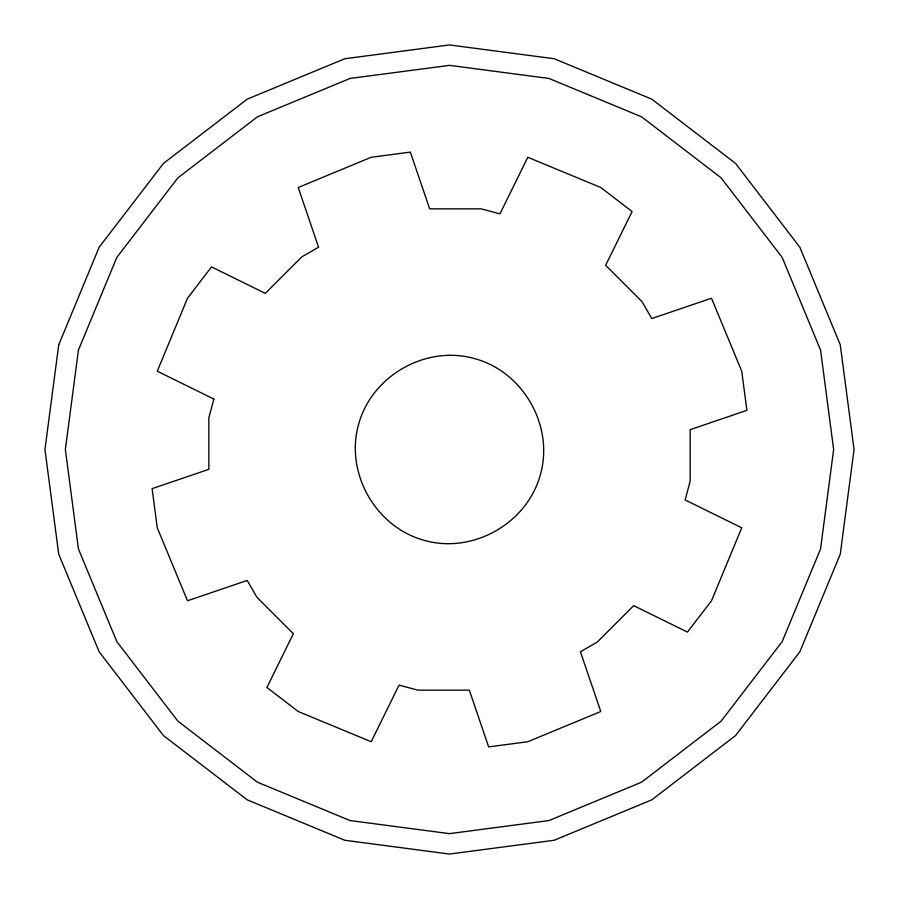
<?xml version="1.0" encoding="UTF-8"?>
<svg xmlns="http://www.w3.org/2000/svg" width="899" height="899" viewBox="0 0 899 899"><rect width="100%" height="100%" fill="white"/><g stroke="black" fill="none" stroke-linecap="round" stroke-linejoin="round"><path stroke-width="1.35" d="M58.738 344.8L44.95 449.5L58.738 554.2L99.148 651.775L163.438 735.562L247.225 799.852L344.8 840.262L449.5 854.05L554.2 840.262L651.775 799.852L735.562 735.562L799.852 651.775L840.262 554.2L854.05 449.5L840.262 344.8L799.852 247.225L735.562 163.438L651.775 99.148L554.2 58.738L449.5 44.95L344.8 58.738L247.225 99.148L163.438 163.438L99.148 247.225L58.738 344.8M78.438 350.071L65.357 449.5L78.438 548.929L116.814 641.571L177.867 721.133L257.429 782.186L350.071 820.562L449.5 833.643L548.929 820.562L641.571 782.186L721.133 721.133L782.186 641.571L820.562 548.929L833.643 449.5L820.562 350.071L782.186 257.429L721.133 177.867L641.571 116.814L548.929 78.438L449.5 65.357L350.071 78.438L257.429 116.814L177.867 177.867L116.814 257.429L78.438 350.071M358.409 425.092C345.036 473.762 376.254 527.837 425.092 540.591C473.762 553.964 527.837 522.746 540.591 473.908C553.964 425.238 522.746 371.163 473.908 358.409C425.238 345.036 371.163 376.254 358.409 425.092M213.872 399.055L208.849 417.821L208.849 469.334L152.111 488.651L157.269 527.803L187.498 600.768L247.214 580.439L256.934 597.262L293.366 633.694L266.902 687.465L298.232 711.502L371.197 741.731L399.055 685.128L417.821 690.151L469.334 690.151L488.651 746.889L527.803 741.731L600.768 711.502L580.439 651.786L597.262 642.066L633.694 605.634L687.465 632.098L711.502 600.768L741.731 527.803L685.128 499.945L690.151 481.179L690.151 429.666L746.889 410.349L741.731 371.197L711.502 298.232L651.786 318.561L642.066 301.738L605.634 265.306L632.098 211.535L600.768 187.498L527.803 157.269L499.945 213.872L481.179 208.849L429.666 208.849L410.349 152.111L371.197 157.269L298.232 187.498L318.561 247.214L301.738 256.934L265.306 293.366L211.535 266.902L187.498 298.232L157.269 371.197L213.872 399.055"/></g></svg>
